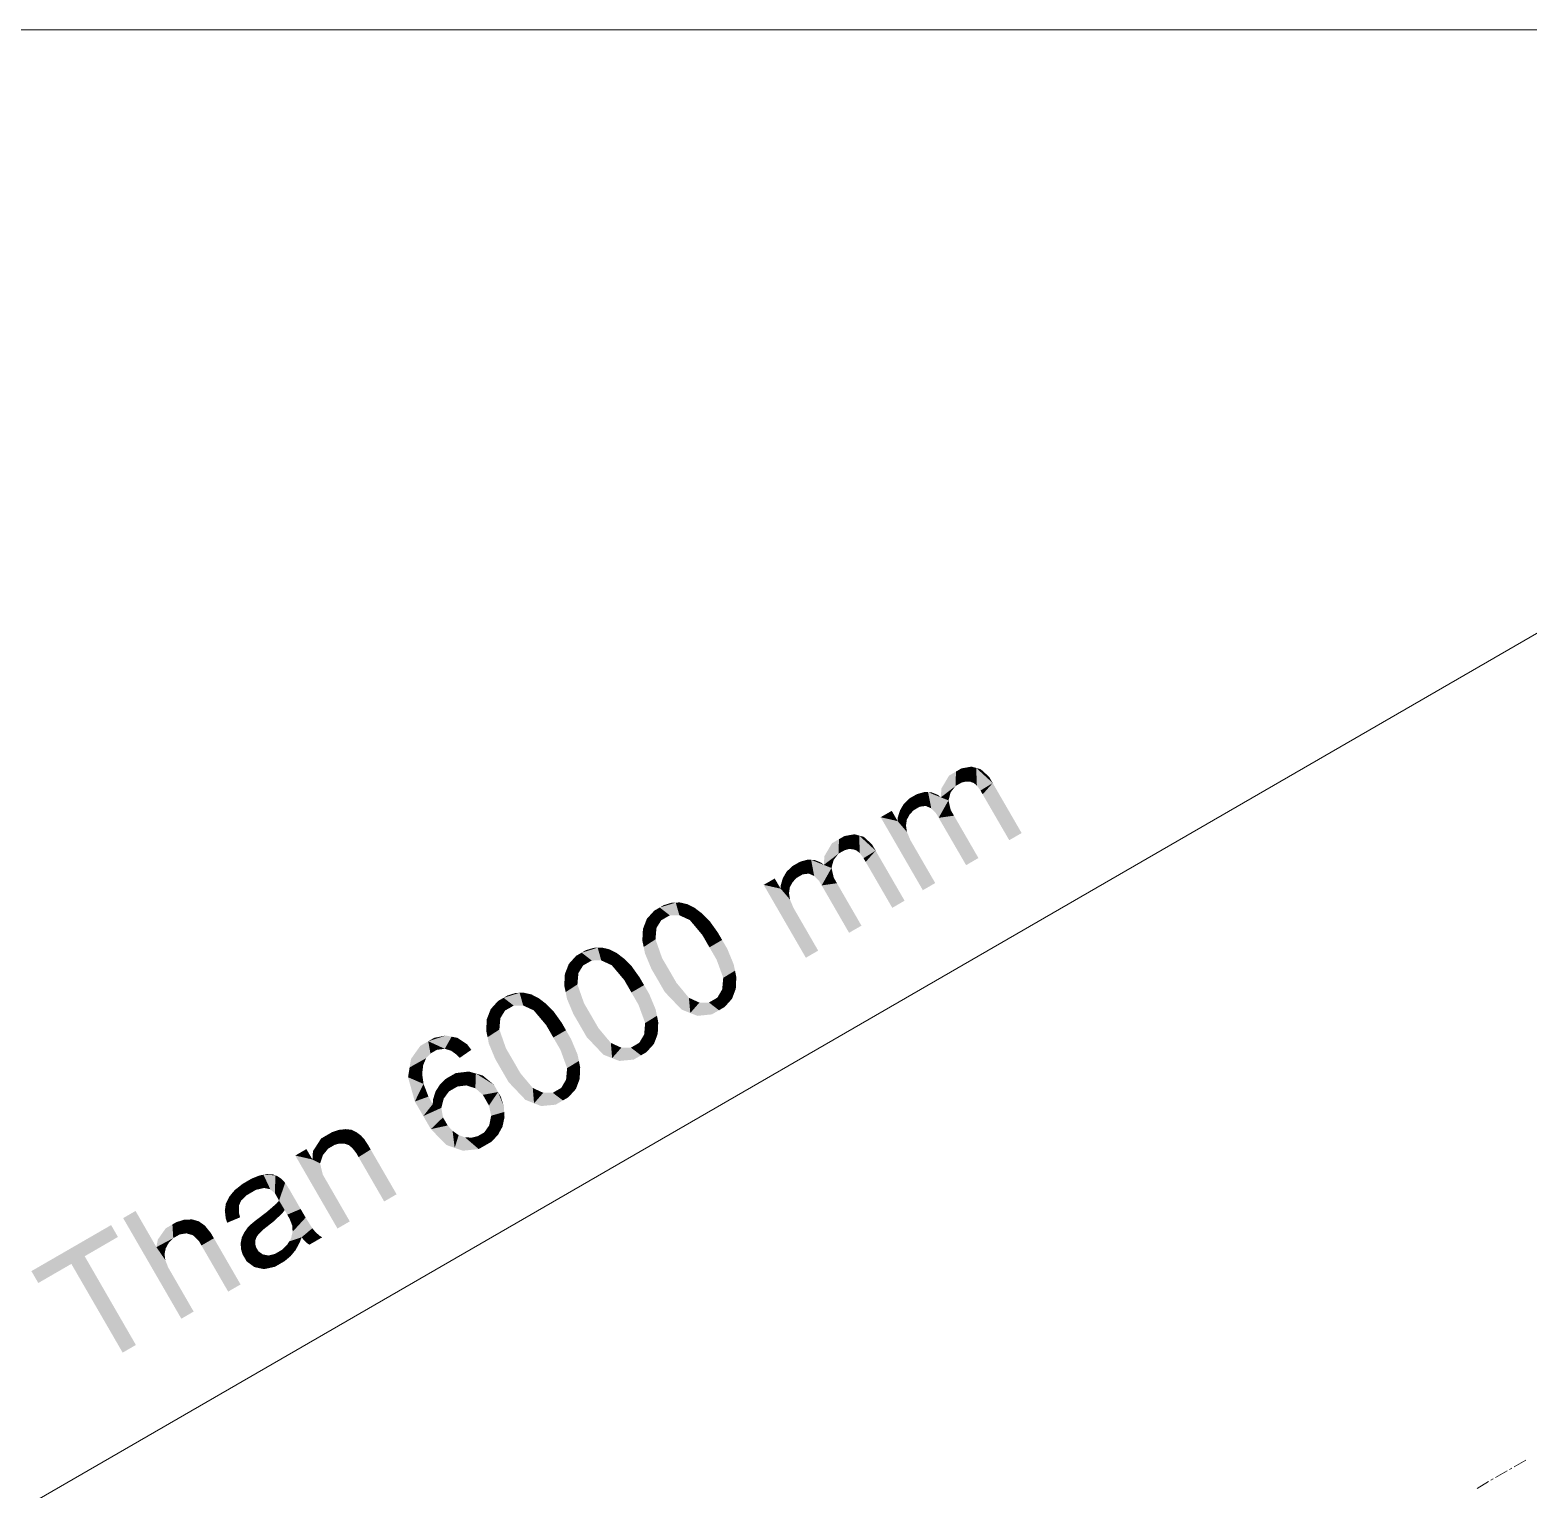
# Model space of a CAD drawing. Header units: millimetres. Extents: x 2 to 579, y 1 to 405.
# Drawn here: x 235.54 to 252.94, y 126.92 to 143.87 of the extents above; entities that cross this region are included whole.
import ezdxf

# ---------------------------------------------------------------- set-up
doc = ezdxf.new("R2010")
doc.units = ezdxf.units.MM
doc.linetypes.add('XKITLINE00', pattern=[0])
doc.layers.add('LinkedObject', color=7, linetype='Continuous', lineweight=0)

# ---------------------------------------------------------------- blocks, each defined once
blk = doc.blocks.new('*A4')
at = {"layer": 'LinkedObject'}
for points in [[(246.298, 135.257), (246.122, 134.958), (246.218, 135.211)], [(246.293, 135.089), (246.122, 134.958), (246.298, 135.257)], [(246.293, 135.089), (246.298, 135.257), (246.337, 135.115)], [(246.361, 135.294), (246.412, 135.142), (246.298, 135.257)], [(246.298, 135.257), (246.412, 135.142), (246.362, 135.129)], [(246.337, 135.115), (246.298, 135.257), (246.362, 135.129)], [(246.533, 135.3), (246.361, 135.294), (246.478, 135.315)], [(246.462, 135.14), (246.361, 135.294), (246.533, 135.3)], [(246.412, 135.142), (246.361, 135.294), (246.437, 135.141)], [(246.437, 135.141), (246.361, 135.294), (246.462, 135.14)], [(246.533, 135.3), (246.505, 135.124), (246.462, 135.14)], [(246.505, 135.124), (246.533, 135.3), (246.523, 135.11)], [(246.523, 135.11), (246.533, 135.3), (246.541, 135.095)], [(246.683, 135.197), (246.533, 135.3), (246.587, 135.284)], [(246.725, 135.124), (246.533, 135.3), (246.683, 135.197)], [(246.583, 135.037), (246.533, 135.3), (246.725, 135.124)], [(246.541, 135.095), (246.533, 135.3), (246.583, 135.037)], [(246.218, 135.211), (246.122, 134.958), (246.129, 135.061)], [(246.236, 135.016), (246.122, 134.958), (246.293, 135.089)], [(246.725, 135.124), (246.608, 134.993), (246.583, 135.037)], [(246.608, 134.993), (246.725, 135.124), (246.917, 134.46)], [(246.917, 134.46), (246.725, 135.124), (247.061, 134.543)], [(245.755, 134.944), (245.807, 134.808), (245.691, 134.881)], [(245.877, 134.849), (245.755, 134.944), (245.797, 134.968)], [(245.807, 134.808), (245.755, 134.944), (245.837, 134.826)], [(245.837, 134.826), (245.755, 134.944), (245.877, 134.849)], [(245.844, 134.995), (245.948, 134.858), (245.797, 134.968)], [(245.797, 134.968), (245.948, 134.858), (245.877, 134.849)], [(245.933, 135.02), (245.948, 134.858), (245.844, 134.995)], [(245.974, 135.018), (245.948, 134.858), (245.933, 135.02)], [(245.974, 135.018), (245.979, 134.844), (245.948, 134.858)], [(245.979, 134.844), (245.974, 135.018), (246.011, 134.83)], [(246.089, 134.986), (245.974, 135.018), (246.015, 135.016)], [(246.122, 134.958), (245.974, 135.018), (246.089, 134.986)], [(246.07, 134.768), (245.974, 135.018), (246.122, 134.958)], [(246.011, 134.83), (245.974, 135.018), (246.07, 134.768)], [(246.07, 134.768), (246.122, 134.958), (246.097, 134.72)], [(246.211, 134.923), (246.097, 134.72), (246.122, 134.958)], [(246.237, 134.811), (246.097, 134.72), (246.211, 134.923)], [(246.224, 134.97), (246.122, 134.958), (246.236, 135.016)], [(246.122, 134.958), (246.224, 134.97), (246.211, 134.923)], [(245.62, 134.682), (245.423, 134.727), (245.552, 134.801)], [(245.423, 134.727), (245.62, 134.682), (245.913, 133.879)], [(245.727, 134.698), (245.62, 134.682), (245.622, 134.725)], [(245.669, 134.843), (245.622, 134.725), (245.647, 134.805)], [(245.76, 134.76), (245.622, 134.725), (245.669, 134.843)], [(245.744, 134.729), (245.622, 134.725), (245.76, 134.76)], [(245.727, 134.698), (245.622, 134.725), (245.744, 134.729)], [(245.691, 134.881), (245.807, 134.808), (245.669, 134.843)], [(245.669, 134.843), (245.807, 134.808), (245.76, 134.76)], [(246.275, 134.745), (246.097, 134.72), (246.237, 134.811)], [(246.097, 134.72), (246.275, 134.745), (246.416, 134.17)], [(246.416, 134.17), (246.275, 134.745), (246.559, 134.253)], [(245.717, 134.63), (245.62, 134.682), (245.727, 134.698)], [(245.769, 134.46), (246.057, 133.962), (245.62, 134.682)], [(245.769, 134.46), (245.62, 134.682), (245.729, 134.555)], [(245.729, 134.555), (245.62, 134.682), (245.723, 134.593)], [(245.723, 134.593), (245.62, 134.682), (245.717, 134.63)], [(245.913, 133.879), (245.62, 134.682), (246.057, 133.962)], [(244.939, 134.472), (244.762, 134.173), (244.858, 134.425)], [(244.933, 134.303), (244.762, 134.173), (244.939, 134.472)], [(244.858, 134.425), (244.762, 134.173), (244.77, 134.276)], [(244.933, 134.303), (244.939, 134.472), (244.978, 134.329)], [(245.002, 134.508), (245.052, 134.357), (244.939, 134.472)], [(244.939, 134.472), (245.052, 134.357), (245.003, 134.343)], [(244.978, 134.329), (244.939, 134.472), (245.003, 134.343)], [(245.173, 134.514), (245.002, 134.508), (245.119, 134.529)], [(245.103, 134.355), (245.002, 134.508), (245.173, 134.514)], [(245.052, 134.357), (245.002, 134.508), (245.077, 134.356)], [(245.077, 134.356), (245.002, 134.508), (245.103, 134.355)], [(245.173, 134.514), (245.145, 134.339), (245.103, 134.355)], [(245.145, 134.339), (245.173, 134.514), (245.163, 134.324)], [(245.163, 134.324), (245.173, 134.514), (245.181, 134.309)], [(245.323, 134.411), (245.173, 134.514), (245.227, 134.499)], [(245.365, 134.338), (245.173, 134.514), (245.323, 134.411)], [(245.224, 134.251), (245.173, 134.514), (245.365, 134.338)], [(245.181, 134.309), (245.173, 134.514), (245.224, 134.251)], [(244.485, 134.209), (244.589, 134.072), (244.438, 134.182)], [(244.573, 134.234), (244.589, 134.072), (244.485, 134.209)], [(244.615, 134.232), (244.589, 134.072), (244.573, 134.234)], [(244.615, 134.232), (244.62, 134.058), (244.589, 134.072)], [(244.62, 134.058), (244.615, 134.232), (244.651, 134.044)], [(244.73, 134.2), (244.615, 134.232), (244.656, 134.23)], [(244.762, 134.173), (244.615, 134.232), (244.73, 134.2)], [(244.71, 133.983), (244.615, 134.232), (244.762, 134.173)], [(244.651, 134.044), (244.615, 134.232), (244.71, 133.983)], [(244.877, 134.231), (244.762, 134.173), (244.933, 134.303)], [(244.864, 134.184), (244.762, 134.173), (244.877, 134.231)], [(245.365, 134.338), (245.249, 134.208), (245.224, 134.251)], [(245.249, 134.208), (245.365, 134.338), (245.558, 133.674)], [(245.558, 133.674), (245.365, 134.338), (245.701, 133.757)], [(244.309, 134.058), (244.263, 133.939), (244.287, 134.02)], [(244.401, 133.974), (244.263, 133.939), (244.309, 134.058)], [(244.331, 134.095), (244.447, 134.022), (244.309, 134.058)], [(244.309, 134.058), (244.447, 134.022), (244.401, 133.974)], [(244.396, 134.158), (244.447, 134.022), (244.331, 134.095)], [(244.517, 134.063), (244.396, 134.158), (244.438, 134.182)], [(244.447, 134.022), (244.396, 134.158), (244.478, 134.04)], [(244.478, 134.04), (244.396, 134.158), (244.517, 134.063)], [(244.438, 134.182), (244.589, 134.072), (244.517, 134.063)], [(244.71, 133.983), (244.762, 134.173), (244.738, 133.935)], [(244.852, 134.137), (244.738, 133.935), (244.762, 134.173)], [(244.878, 134.025), (244.738, 133.935), (244.852, 134.137)], [(244.915, 133.96), (244.738, 133.935), (244.878, 134.025)], [(244.762, 134.173), (244.864, 134.184), (244.852, 134.137)], [(244.261, 133.897), (244.064, 133.941), (244.192, 134.015)], [(244.064, 133.941), (244.261, 133.897), (244.554, 133.094)], [(244.368, 133.913), (244.261, 133.897), (244.263, 133.939)], [(244.358, 133.844), (244.261, 133.897), (244.368, 133.913)], [(244.41, 133.674), (244.697, 133.177), (244.261, 133.897)], [(244.41, 133.674), (244.261, 133.897), (244.37, 133.77)], [(244.37, 133.77), (244.261, 133.897), (244.364, 133.807)], [(244.364, 133.807), (244.261, 133.897), (244.358, 133.844)], [(244.554, 133.094), (244.261, 133.897), (244.697, 133.177)], [(244.384, 133.943), (244.263, 133.939), (244.401, 133.974)], [(244.368, 133.913), (244.263, 133.939), (244.384, 133.943)], [(244.738, 133.935), (244.915, 133.96), (245.056, 133.384)], [(245.056, 133.384), (244.915, 133.96), (245.2, 133.467)], [(242.856, 133.678), (242.873, 133.529), (242.792, 133.641)], [(243.042, 133.735), (242.856, 133.678), (242.996, 133.734)], [(243.084, 133.588), (242.856, 133.678), (243.042, 133.735)], [(242.996, 133.734), (242.856, 133.678), (242.902, 133.705)], [(242.856, 133.678), (242.973, 133.587), (242.923, 133.558)], [(242.973, 133.587), (242.856, 133.678), (243.084, 133.588)], [(242.873, 133.529), (242.856, 133.678), (242.923, 133.558)], [(243.089, 133.737), (243.145, 133.56), (243.042, 133.735)], [(243.042, 133.735), (243.145, 133.56), (243.084, 133.588)], [(243.179, 133.716), (243.145, 133.56), (243.089, 133.737)], [(243.223, 133.694), (243.145, 133.56), (243.179, 133.716)], [(243.223, 133.694), (243.206, 133.532), (243.145, 133.56)], [(243.266, 133.671), (243.206, 133.532), (243.223, 133.694)], [(242.706, 133.546), (242.873, 133.529), (242.684, 133.487)], [(242.684, 133.487), (242.873, 133.529), (242.819, 133.442)], [(242.792, 133.641), (242.873, 133.529), (242.706, 133.546)], [(243.352, 133.605), (243.206, 133.532), (243.266, 133.671)], [(243.395, 133.562), (243.206, 133.532), (243.352, 133.605)], [(243.395, 133.562), (243.351, 133.359), (243.206, 133.532)], [(243.438, 133.518), (243.351, 133.359), (243.395, 133.562)], [(243.531, 133.387), (243.351, 133.359), (243.438, 133.518)], [(242.661, 133.429), (242.813, 133.383), (242.654, 133.295)], [(242.654, 133.295), (242.813, 133.383), (242.67, 133.219)], [(242.819, 133.442), (242.661, 133.429), (242.684, 133.487)], [(242.813, 133.383), (242.661, 133.429), (242.819, 133.442)], [(242.67, 133.219), (242.813, 133.383), (242.807, 133.308)], [(243.531, 133.387), (243.434, 133.215), (243.351, 133.359)], [(243.581, 133.301), (243.434, 133.215), (243.531, 133.387)], [(241.949, 133.153), (241.966, 133.005), (241.885, 133.117)], [(242.135, 133.211), (241.949, 133.153), (242.089, 133.209)], [(242.177, 133.063), (241.949, 133.153), (242.135, 133.211)], [(242.089, 133.209), (241.949, 133.153), (241.995, 133.181)], [(241.949, 133.153), (242.066, 133.062), (242.016, 133.033)], [(242.066, 133.062), (241.949, 133.153), (242.177, 133.063)], [(241.966, 133.005), (241.949, 133.153), (242.016, 133.033)], [(242.182, 133.213), (242.238, 133.035), (242.135, 133.211)], [(242.135, 133.211), (242.238, 133.035), (242.177, 133.063)], [(242.272, 133.192), (242.238, 133.035), (242.182, 133.213)], [(242.316, 133.169), (242.238, 133.035), (242.272, 133.192)], [(242.316, 133.169), (242.299, 133.007), (242.238, 133.035)], [(242.359, 133.147), (242.299, 133.007), (242.316, 133.169)], [(242.807, 133.308), (242.76, 132.964), (242.67, 133.219)], [(242.67, 133.219), (242.76, 132.964), (242.685, 133.144)], [(242.884, 133.089), (242.76, 132.964), (242.807, 133.308)], [(243.581, 133.301), (243.517, 133.072), (243.434, 133.215)], [(243.641, 133.198), (243.517, 133.072), (243.581, 133.301)], [(243.517, 133.072), (243.641, 133.198), (243.594, 132.861)], [(243.594, 132.861), (243.641, 133.198), (243.731, 132.944)], [(243.731, 132.944), (243.641, 133.198), (243.715, 133.019)], [(241.799, 133.021), (241.966, 133.005), (241.777, 132.963)], [(241.777, 132.963), (241.966, 133.005), (241.912, 132.917)], [(241.885, 133.117), (241.966, 133.005), (241.799, 133.021)], [(242.445, 133.081), (242.299, 133.007), (242.359, 133.147)], [(242.488, 133.037), (242.299, 133.007), (242.445, 133.081)], [(242.488, 133.037), (242.444, 132.835), (242.299, 133.007)], [(242.531, 132.994), (242.444, 132.835), (242.488, 133.037)], [(242.624, 132.863), (242.444, 132.835), (242.531, 132.994)], [(242.76, 132.964), (242.884, 133.089), (242.82, 132.861)], [(242.82, 132.861), (242.884, 133.089), (242.968, 132.946)], [(241.754, 132.905), (241.906, 132.858), (241.747, 132.771)], [(241.747, 132.771), (241.906, 132.858), (241.763, 132.695)], [(241.912, 132.917), (241.754, 132.905), (241.777, 132.963)], [(241.906, 132.858), (241.754, 132.905), (241.912, 132.917)], [(241.763, 132.695), (241.906, 132.858), (241.9, 132.784)], [(242.624, 132.863), (242.527, 132.691), (242.444, 132.835)], [(242.674, 132.776), (242.527, 132.691), (242.624, 132.863)], [(242.968, 132.946), (242.915, 132.696), (242.82, 132.861)], [(243.051, 132.802), (242.915, 132.696), (242.968, 132.946)], [(243.731, 132.944), (243.588, 132.794), (243.594, 132.861)], [(243.746, 132.868), (243.588, 132.794), (243.731, 132.944)], [(243.74, 132.734), (243.588, 132.794), (243.746, 132.868)], [(241.228, 132.687), (241.042, 132.629), (241.182, 132.685)], [(241.27, 132.539), (241.042, 132.629), (241.228, 132.687)], [(241.182, 132.685), (241.042, 132.629), (241.088, 132.656)], [(241.275, 132.688), (241.331, 132.511), (241.228, 132.687)], [(241.228, 132.687), (241.331, 132.511), (241.27, 132.539)], [(241.365, 132.668), (241.331, 132.511), (241.275, 132.688)], [(241.409, 132.645), (241.331, 132.511), (241.365, 132.668)], [(241.409, 132.645), (241.392, 132.483), (241.331, 132.511)], [(241.452, 132.623), (241.392, 132.483), (241.409, 132.645)], [(241.9, 132.784), (241.853, 132.44), (241.763, 132.695)], [(241.763, 132.695), (241.853, 132.44), (241.778, 132.619)], [(241.977, 132.565), (241.853, 132.44), (241.9, 132.784)], [(242.674, 132.776), (242.61, 132.547), (242.527, 132.691)], [(242.734, 132.673), (242.61, 132.547), (242.674, 132.776)], [(242.61, 132.547), (242.734, 132.673), (242.687, 132.336)], [(242.687, 132.336), (242.734, 132.673), (242.824, 132.42)], [(242.824, 132.42), (242.734, 132.673), (242.808, 132.495)], [(243.051, 132.802), (243.211, 132.452), (242.915, 132.696)], [(242.915, 132.696), (243.211, 132.452), (243.11, 132.492)], [(243.195, 132.629), (243.211, 132.452), (243.051, 132.802)], [(243.526, 132.631), (243.545, 132.484), (243.477, 132.602)], [(243.718, 132.676), (243.526, 132.631), (243.582, 132.727)], [(243.696, 132.617), (243.526, 132.631), (243.718, 132.676)], [(243.609, 132.521), (243.526, 132.631), (243.696, 132.617)], [(243.545, 132.484), (243.526, 132.631), (243.609, 132.521)], [(243.588, 132.794), (243.74, 132.734), (243.582, 132.727)], [(243.582, 132.727), (243.74, 132.734), (243.718, 132.676)], [(240.892, 132.497), (241.059, 132.481), (240.87, 132.439)], [(240.87, 132.439), (241.059, 132.481), (241.005, 132.393)], [(240.978, 132.592), (241.059, 132.481), (240.892, 132.497)], [(241.042, 132.629), (241.059, 132.481), (240.978, 132.592)], [(241.042, 132.629), (241.159, 132.538), (241.109, 132.509)], [(241.159, 132.538), (241.042, 132.629), (241.27, 132.539)], [(241.059, 132.481), (241.042, 132.629), (241.109, 132.509)], [(241.538, 132.557), (241.392, 132.483), (241.452, 132.623)], [(241.581, 132.513), (241.392, 132.483), (241.538, 132.557)], [(241.581, 132.513), (241.537, 132.311), (241.392, 132.483)], [(241.624, 132.469), (241.537, 132.311), (241.581, 132.513)], [(241.717, 132.339), (241.537, 132.311), (241.624, 132.469)], [(241.853, 132.44), (241.977, 132.565), (241.913, 132.337)], [(241.913, 132.337), (241.977, 132.565), (242.061, 132.421)], [(243.211, 132.452), (243.195, 132.629), (243.256, 132.601)], [(243.317, 132.573), (243.211, 132.452), (243.256, 132.601)], [(243.317, 132.573), (243.545, 132.484), (243.211, 132.452)], [(243.211, 132.452), (243.545, 132.484), (243.294, 132.419)], [(243.294, 132.419), (243.545, 132.484), (243.461, 132.436)], [(243.428, 132.574), (243.545, 132.484), (243.317, 132.573)], [(243.545, 132.484), (243.428, 132.574), (243.477, 132.602)], [(240.847, 132.38), (240.999, 132.334), (240.84, 132.246)], [(240.84, 132.246), (240.999, 132.334), (240.856, 132.171)], [(241.005, 132.393), (240.847, 132.38), (240.87, 132.439)], [(240.999, 132.334), (240.847, 132.38), (241.005, 132.393)], [(240.856, 132.171), (240.999, 132.334), (240.993, 132.26)], [(241.717, 132.339), (241.62, 132.167), (241.537, 132.311)], [(241.767, 132.252), (241.62, 132.167), (241.717, 132.339)], [(242.061, 132.421), (242.008, 132.172), (241.913, 132.337)], [(242.144, 132.277), (242.008, 132.172), (242.061, 132.421)], [(242.824, 132.42), (242.681, 132.269), (242.687, 132.336)], [(242.839, 132.344), (242.681, 132.269), (242.824, 132.42)], [(242.833, 132.21), (242.681, 132.269), (242.839, 132.344)], [(240.167, 132.124), (239.95, 131.82), (240.074, 132.07)], [(240.192, 131.981), (239.95, 131.82), (240.167, 132.124)], [(240.371, 132.19), (240.167, 132.124), (240.236, 132.164)], [(240.438, 132.177), (240.167, 132.124), (240.371, 132.19)], [(240.359, 132.036), (240.167, 132.124), (240.438, 132.177)], [(240.167, 132.124), (240.269, 132.025), (240.226, 132.001)], [(240.269, 132.025), (240.167, 132.124), (240.359, 132.036)], [(240.192, 131.981), (240.167, 132.124), (240.226, 132.001)], [(240.359, 132.036), (240.438, 132.177), (240.406, 132.022)], [(240.438, 132.177), (240.434, 132.013), (240.406, 132.022)], [(240.434, 132.013), (240.438, 132.177), (240.497, 131.967)], [(240.619, 132.088), (240.438, 132.177), (240.504, 132.164)], [(240.497, 131.967), (240.438, 132.177), (240.619, 132.088)], [(240.993, 132.26), (240.946, 131.916), (240.856, 132.171)], [(240.856, 132.171), (240.946, 131.916), (240.871, 132.095)], [(241.07, 132.041), (240.946, 131.916), (240.993, 132.26)], [(241.767, 132.252), (241.703, 132.023), (241.62, 132.167)], [(241.826, 132.149), (241.703, 132.023), (241.767, 132.252)], [(241.703, 132.023), (241.826, 132.149), (241.78, 131.812)], [(241.78, 131.812), (241.826, 132.149), (241.917, 131.895)], [(241.917, 131.895), (241.826, 132.149), (241.901, 131.971)], [(242.144, 132.277), (242.303, 131.928), (242.008, 132.172)], [(242.008, 132.172), (242.303, 131.928), (242.203, 131.967)], [(242.288, 132.105), (242.303, 131.928), (242.144, 132.277)], [(242.811, 132.151), (242.619, 132.107), (242.675, 132.202)], [(242.789, 132.093), (242.619, 132.107), (242.811, 132.151)], [(242.681, 132.269), (242.833, 132.21), (242.675, 132.202)], [(242.675, 132.202), (242.833, 132.21), (242.811, 132.151)], [(240.074, 132.07), (239.95, 131.82), (239.966, 131.918)], [(240.142, 131.927), (239.95, 131.82), (240.192, 131.981)], [(240.497, 131.967), (240.619, 132.088), (240.531, 131.93)], [(240.531, 131.93), (240.619, 132.088), (240.667, 132.024)], [(240.946, 131.916), (241.07, 132.041), (241.006, 131.812)], [(241.006, 131.812), (241.07, 132.041), (241.154, 131.897)], [(242.303, 131.928), (242.288, 132.105), (242.349, 132.077)], [(242.41, 132.049), (242.303, 131.928), (242.349, 132.077)], [(242.41, 132.049), (242.638, 131.96), (242.303, 131.928)], [(242.303, 131.928), (242.638, 131.96), (242.387, 131.895)], [(242.387, 131.895), (242.638, 131.96), (242.554, 131.911)], [(242.521, 132.05), (242.638, 131.96), (242.41, 132.049)], [(242.638, 131.96), (242.521, 132.05), (242.57, 132.078)], [(242.619, 132.107), (242.638, 131.96), (242.57, 132.078)], [(242.702, 131.997), (242.619, 132.107), (242.789, 132.093)], [(242.638, 131.96), (242.619, 132.107), (242.702, 131.997)], [(240.108, 131.848), (239.932, 131.706), (239.95, 131.82)], [(240.096, 131.745), (239.932, 131.706), (240.108, 131.848)], [(240.127, 131.892), (239.95, 131.82), (240.142, 131.927)], [(239.95, 131.82), (240.127, 131.892), (240.108, 131.848)], [(240.638, 131.772), (240.609, 131.611), (240.486, 131.754)], [(240.72, 131.749), (240.609, 131.611), (240.638, 131.772)], [(241.154, 131.897), (241.101, 131.648), (241.006, 131.812)], [(241.237, 131.753), (241.101, 131.648), (241.154, 131.897)], [(241.917, 131.895), (241.774, 131.745), (241.78, 131.812)], [(241.932, 131.82), (241.774, 131.745), (241.917, 131.895)], [(241.926, 131.686), (241.774, 131.745), (241.932, 131.82)], [(240.104, 131.687), (239.932, 131.706), (240.096, 131.745)], [(240.112, 131.628), (240.011, 131.424), (239.932, 131.706)], [(240.112, 131.628), (239.932, 131.706), (240.104, 131.687)], [(240.169, 131.481), (240.011, 131.424), (240.112, 131.628)], [(240.305, 131.625), (240.458, 131.57), (240.279, 131.584)], [(240.373, 131.689), (240.458, 131.57), (240.305, 131.625)], [(240.507, 131.598), (240.373, 131.689), (240.414, 131.713)], [(240.458, 131.57), (240.373, 131.689), (240.507, 131.598)], [(240.486, 131.754), (240.609, 131.611), (240.414, 131.713)], [(240.414, 131.713), (240.609, 131.611), (240.507, 131.598)], [(240.609, 131.611), (240.72, 131.749), (240.661, 131.594)], [(240.72, 131.749), (240.714, 131.578), (240.661, 131.594)], [(240.714, 131.578), (240.72, 131.749), (240.801, 131.501)], [(240.93, 131.618), (240.72, 131.749), (240.801, 131.725)], [(240.978, 131.534), (240.72, 131.749), (240.93, 131.618)], [(240.801, 131.501), (240.72, 131.749), (240.978, 131.534)], [(241.237, 131.753), (241.396, 131.403), (241.101, 131.648)], [(241.101, 131.648), (241.396, 131.403), (241.296, 131.443)], [(241.381, 131.581), (241.396, 131.403), (241.237, 131.753)], [(241.904, 131.627), (241.712, 131.582), (241.768, 131.678)], [(241.882, 131.569), (241.712, 131.582), (241.904, 131.627)], [(241.774, 131.745), (241.926, 131.686), (241.768, 131.678)], [(241.768, 131.678), (241.926, 131.686), (241.904, 131.627)], [(240.169, 131.481), (240.109, 131.255), (240.011, 131.424)], [(240.219, 131.393), (240.109, 131.255), (240.169, 131.481)], [(240.279, 131.584), (240.219, 131.393), (240.252, 131.543)], [(240.409, 131.542), (240.219, 131.393), (240.279, 131.584)], [(240.252, 131.543), (240.219, 131.393), (240.222, 131.448)], [(240.347, 131.459), (240.219, 131.393), (240.409, 131.542)], [(240.333, 131.405), (240.219, 131.393), (240.347, 131.459)], [(240.279, 131.584), (240.458, 131.57), (240.409, 131.542)], [(240.801, 131.501), (240.978, 131.534), (240.836, 131.44)], [(240.978, 131.534), (240.872, 131.377), (240.836, 131.44)], [(240.872, 131.377), (240.978, 131.534), (240.898, 131.259)], [(240.898, 131.259), (240.978, 131.534), (241.049, 131.302)], [(241.046, 131.363), (240.978, 131.534), (241.01, 131.479)], [(241.049, 131.302), (240.978, 131.534), (241.046, 131.363)], [(241.396, 131.403), (241.381, 131.581), (241.442, 131.553)], [(241.503, 131.525), (241.396, 131.403), (241.442, 131.553)], [(241.503, 131.525), (241.731, 131.436), (241.396, 131.403)], [(241.396, 131.403), (241.731, 131.436), (241.479, 131.371)], [(241.479, 131.371), (241.731, 131.436), (241.647, 131.387)], [(241.614, 131.525), (241.731, 131.436), (241.503, 131.525)], [(241.731, 131.436), (241.614, 131.525), (241.663, 131.554)], [(241.712, 131.582), (241.731, 131.436), (241.663, 131.554)], [(241.795, 131.473), (241.712, 131.582), (241.882, 131.569)], [(241.731, 131.436), (241.712, 131.582), (241.795, 131.473)], [(240.109, 131.255), (240.219, 131.393), (240.319, 131.35)], [(240.319, 131.35), (240.197, 131.103), (240.109, 131.255)], [(240.338, 131.239), (240.197, 131.103), (240.319, 131.35)], [(240.197, 131.103), (240.338, 131.239), (240.371, 131.182)], [(240.219, 131.393), (240.333, 131.405), (240.319, 131.35)], [(241.049, 131.302), (240.886, 131.203), (240.898, 131.259)], [(241.053, 131.241), (240.886, 131.203), (241.049, 131.302)], [(241.029, 131.131), (240.886, 131.203), (241.053, 131.241)], [(239.048, 131.067), (239.136, 130.936), (239.01, 131.045)], [(239.126, 131.094), (239.136, 130.936), (239.048, 131.067)], [(239.166, 131.098), (239.136, 130.936), (239.126, 131.094)], [(239.136, 130.936), (239.166, 131.098), (239.165, 130.935)], [(239.166, 131.098), (239.194, 130.934), (239.165, 130.935)], [(239.275, 131.095), (239.166, 131.098), (239.206, 131.103)], [(239.303, 131.082), (239.166, 131.098), (239.275, 131.095)], [(239.244, 130.917), (239.166, 131.098), (239.303, 131.082)], [(239.194, 130.934), (239.166, 131.098), (239.244, 130.917)], [(239.303, 131.082), (239.264, 130.9), (239.244, 130.917)], [(239.332, 131.068), (239.264, 130.9), (239.303, 131.082)], [(239.385, 131.028), (239.264, 130.9), (239.332, 131.068)], [(240.392, 131.145), (240.197, 131.103), (240.371, 131.182)], [(240.392, 131.145), (240.474, 130.885), (240.197, 131.103)], [(240.197, 131.103), (240.474, 130.885), (240.379, 130.918)], [(240.449, 131.083), (240.474, 130.885), (240.392, 131.145)], [(240.485, 131.058), (240.474, 130.885), (240.449, 131.083)], [(240.818, 131.065), (240.843, 130.923), (240.772, 131.039)], [(241.002, 131.082), (240.818, 131.065), (240.875, 131.147)], [(240.975, 131.033), (240.818, 131.065), (241.002, 131.082)], [(240.896, 130.953), (240.818, 131.065), (240.975, 131.033)], [(240.843, 130.923), (240.818, 131.065), (240.896, 130.953)], [(240.886, 131.203), (241.029, 131.131), (240.875, 131.147)], [(240.875, 131.147), (241.029, 131.131), (241.002, 131.082)], [(239.01, 131.045), (238.827, 130.847), (238.922, 130.994)], [(239.005, 130.877), (238.827, 130.847), (239.01, 131.045)], [(239.005, 130.877), (239.01, 131.045), (239.05, 130.903)], [(239.01, 131.045), (239.136, 130.936), (239.079, 130.92)], [(239.05, 130.903), (239.01, 131.045), (239.079, 130.92)], [(239.264, 130.9), (239.385, 131.028), (239.285, 130.883)], [(239.285, 130.883), (239.385, 131.028), (239.409, 131.001)], [(239.409, 131.001), (239.332, 130.822), (239.285, 130.883)], [(239.425, 130.984), (239.332, 130.822), (239.409, 131.001)], [(239.469, 130.916), (239.332, 130.822), (239.425, 130.984)], [(239.469, 130.916), (239.357, 130.778), (239.332, 130.822)], [(239.498, 130.866), (239.357, 130.778), (239.469, 130.916)], [(240.474, 130.885), (240.485, 131.058), (240.52, 131.033)], [(240.52, 131.033), (240.753, 130.871), (240.474, 130.885)], [(240.594, 131.007), (240.753, 130.871), (240.52, 131.033)], [(240.632, 131.006), (240.753, 130.871), (240.594, 131.007)], [(240.671, 131.004), (240.753, 130.871), (240.632, 131.006)], [(240.741, 131.021), (240.843, 130.923), (240.671, 131.004)], [(240.671, 131.004), (240.843, 130.923), (240.753, 130.871)], [(240.843, 130.923), (240.741, 131.021), (240.772, 131.039)], [(238.821, 130.75), (238.622, 130.796), (238.751, 130.871)], [(238.622, 130.796), (238.988, 130.494), (239.112, 129.948)], [(238.988, 130.494), (238.622, 130.796), (238.941, 130.576)], [(238.91, 130.705), (238.622, 130.796), (238.821, 130.75)], [(238.941, 130.576), (238.622, 130.796), (238.91, 130.705)], [(238.827, 130.847), (238.943, 130.802), (238.821, 130.75)], [(238.821, 130.75), (238.943, 130.802), (238.91, 130.705)], [(238.943, 130.802), (238.827, 130.847), (239.005, 130.877)], [(239.357, 130.778), (239.498, 130.866), (239.655, 130.262)], [(239.655, 130.262), (239.498, 130.866), (239.799, 130.346)], [(240.474, 130.885), (240.753, 130.871), (240.569, 130.852)], [(238.252, 130.573), (238.061, 130.497), (238.211, 130.566)], [(238.259, 130.419), (238.061, 130.497), (238.252, 130.573)], [(238.211, 130.566), (238.061, 130.497), (238.115, 130.528)], [(238.362, 130.577), (238.252, 130.573), (238.293, 130.58)], [(238.389, 130.566), (238.252, 130.573), (238.362, 130.577)], [(238.259, 130.419), (238.252, 130.573), (238.3, 130.411)], [(238.3, 130.411), (238.252, 130.573), (238.331, 130.405)], [(238.252, 130.573), (238.387, 130.355), (238.331, 130.405)], [(238.389, 130.566), (238.387, 130.355), (238.252, 130.573)], [(238.416, 130.556), (238.387, 130.355), (238.389, 130.566)], [(238.467, 130.52), (238.387, 130.355), (238.416, 130.556)], [(238.007, 130.465), (237.886, 130.356), (237.919, 130.395)], [(238.059, 130.336), (237.886, 130.356), (238.007, 130.465)], [(238.061, 130.497), (238.163, 130.397), (238.007, 130.465)], [(238.059, 130.336), (238.007, 130.465), (238.109, 130.365)], [(238.109, 130.365), (238.007, 130.465), (238.163, 130.397)], [(238.163, 130.397), (238.061, 130.497), (238.259, 130.419)], [(238.49, 130.495), (238.387, 130.355), (238.467, 130.52)], [(238.387, 130.355), (238.49, 130.495), (238.504, 130.478)], [(238.387, 130.355), (238.504, 130.478), (238.412, 130.311)], [(238.412, 130.311), (238.504, 130.478), (238.414, 130.307)], [(238.414, 130.307), (238.504, 130.478), (238.425, 130.288)], [(238.425, 130.288), (238.504, 130.478), (238.433, 130.273)], [(238.433, 130.273), (238.504, 130.478), (238.499, 130.162)], [(238.546, 130.414), (238.499, 130.162), (238.504, 130.478)], [(238.574, 130.366), (238.499, 130.162), (238.546, 130.414)], [(239.112, 129.948), (238.988, 130.494), (239.255, 130.031)], [(237.809, 130.197), (237.83, 130.015), (237.803, 130.157)], [(237.98, 130.244), (237.809, 130.197), (237.994, 130.275)], [(237.815, 130.238), (237.994, 130.275), (237.809, 130.197)], [(237.966, 130.212), (237.809, 130.197), (237.98, 130.244)], [(237.966, 130.212), (237.83, 130.015), (237.809, 130.197)], [(237.854, 130.317), (237.994, 130.275), (237.815, 130.238)], [(237.967, 130.129), (237.83, 130.015), (237.966, 130.212)], [(237.886, 130.356), (237.994, 130.275), (237.854, 130.317)], [(237.994, 130.275), (237.886, 130.356), (238.059, 130.336)], [(238.4, 130.235), (238.499, 130.162), (238.287, 130.137)], [(238.433, 130.273), (238.499, 130.162), (238.4, 130.235)], [(238.574, 130.366), (238.528, 130.109), (238.499, 130.162)], [(238.684, 130.175), (238.528, 130.109), (238.574, 130.366)], [(237.008, 129.732), (236.622, 130.069), (236.766, 130.152)], [(236.622, 130.069), (237.008, 129.732), (237.298, 128.9)], [(237.24, 130.022), (237.358, 129.892), (237.194, 129.995)], [(237.333, 130.051), (237.358, 129.892), (237.24, 130.022)], [(237.378, 130.052), (237.358, 129.892), (237.333, 130.051)], [(237.378, 130.052), (237.395, 129.881), (237.358, 129.892)], [(237.423, 130.054), (237.395, 129.881), (237.378, 130.052)], [(237.395, 129.881), (237.423, 130.054), (237.432, 129.87)], [(237.536, 130.007), (237.423, 130.054), (237.502, 130.031)], [(237.432, 129.87), (237.423, 130.054), (237.536, 130.007)], [(237.803, 130.157), (237.83, 130.015), (237.814, 130.066)], [(237.83, 130.015), (237.967, 130.129), (237.981, 130.078)], [(238.166, 130.046), (238.255, 129.94), (238.109, 129.999)], [(238.206, 130.076), (238.296, 129.972), (238.166, 130.046)], [(238.166, 130.046), (238.296, 129.972), (238.255, 129.94)], [(238.287, 130.137), (238.367, 130.028), (238.206, 130.076)], [(238.206, 130.076), (238.367, 130.028), (238.296, 129.972)], [(238.287, 130.137), (238.499, 130.162), (238.367, 130.028)], [(238.367, 130.028), (238.499, 130.162), (238.469, 130.123)], [(238.684, 130.175), (238.556, 130.061), (238.528, 130.109)], [(238.556, 130.061), (238.684, 130.175), (238.586, 129.983)], [(238.573, 129.834), (238.742, 130.075), (238.82, 129.951)], [(238.591, 129.911), (238.742, 130.075), (238.573, 129.834)], [(238.586, 129.983), (238.684, 130.175), (238.742, 130.075)], [(238.742, 130.075), (238.588, 129.952), (238.586, 129.983)], [(238.588, 129.952), (238.742, 130.075), (238.591, 129.911)], [(236.175, 129.626), (235.556, 129.453), (236.482, 129.988)], [(236.175, 129.626), (236.482, 129.988), (236.561, 129.85)], [(237.194, 129.995), (237.008, 129.732), (237.117, 129.951)], [(237.204, 129.836), (237.008, 129.732), (237.194, 129.995)], [(237.117, 129.951), (237.008, 129.732), (237.025, 129.82)], [(237.194, 129.995), (237.358, 129.892), (237.278, 129.879)], [(237.204, 129.836), (237.194, 129.995), (237.235, 129.854)], [(237.235, 129.854), (237.194, 129.995), (237.278, 129.879)], [(237.536, 130.007), (237.501, 129.805), (237.432, 129.87)], [(237.57, 129.983), (237.501, 129.805), (237.536, 130.007)], [(237.64, 129.897), (237.501, 129.805), (237.57, 129.983)], [(237.676, 129.835), (237.501, 129.805), (237.64, 129.897)], [(238.001, 129.846), (238.158, 129.792), (237.988, 129.783)], [(238.159, 129.813), (238.001, 129.846), (238.015, 129.875)], [(238.158, 129.792), (238.001, 129.846), (238.159, 129.813)], [(238.029, 129.903), (238.173, 129.852), (238.015, 129.875)], [(238.015, 129.875), (238.173, 129.852), (238.159, 129.813)], [(238.067, 129.957), (238.173, 129.852), (238.029, 129.903)], [(238.091, 129.981), (238.173, 129.852), (238.067, 129.957)], [(238.109, 129.999), (238.201, 129.889), (238.091, 129.981)], [(238.173, 129.852), (238.091, 129.981), (238.187, 129.871)], [(238.187, 129.871), (238.091, 129.981), (238.201, 129.889)], [(238.109, 129.999), (238.255, 129.94), (238.201, 129.889)], [(238.696, 129.847), (238.529, 129.761), (238.551, 129.798)], [(238.675, 129.79), (238.529, 129.761), (238.696, 129.847)], [(238.82, 129.951), (238.696, 129.847), (238.551, 129.798)], [(238.573, 129.834), (238.82, 129.951), (238.551, 129.798)], [(238.696, 129.847), (238.82, 129.951), (238.717, 129.819)], [(238.717, 129.819), (238.82, 129.951), (238.84, 129.927)], [(238.84, 129.927), (238.761, 129.776), (238.717, 129.819)], [(238.86, 129.903), (238.761, 129.776), (238.84, 129.927)], [(238.86, 129.903), (238.785, 129.76), (238.761, 129.776)], [(238.907, 129.863), (238.785, 129.76), (238.86, 129.903)], [(238.785, 129.76), (238.907, 129.863), (238.935, 129.846)], [(237.153, 129.785), (237.008, 129.732), (237.204, 129.836)], [(237.135, 129.752), (237.008, 129.732), (237.153, 129.785)], [(237.117, 129.719), (237.008, 129.732), (237.135, 129.752)], [(237.008, 129.732), (237.112, 129.581), (237.145, 129.496)], [(237.112, 129.581), (237.008, 129.732), (237.107, 129.616)], [(237.107, 129.616), (237.008, 129.732), (237.103, 129.651)], [(237.103, 129.651), (237.008, 129.732), (237.117, 129.719)], [(237.298, 128.9), (237.008, 129.732), (237.145, 129.496)], [(237.501, 129.805), (237.676, 129.835), (237.532, 129.751)], [(237.532, 129.751), (237.676, 129.835), (237.842, 129.215)], [(237.842, 129.215), (237.676, 129.835), (237.986, 129.298)], [(237.988, 129.783), (238.158, 129.792), (237.989, 129.749)], [(237.989, 129.749), (238.158, 129.792), (238.156, 129.77)], [(238.156, 129.77), (238.026, 129.619), (237.989, 129.749)], [(237.989, 129.749), (238.026, 129.619), (237.99, 129.715)], [(237.99, 129.715), (238.026, 129.619), (238.008, 129.65)], [(238.166, 129.731), (238.026, 129.619), (238.156, 129.77)], [(238.026, 129.619), (238.166, 129.731), (238.177, 129.712)], [(238.194, 129.683), (238.026, 129.619), (238.177, 129.712)], [(238.026, 129.619), (238.194, 129.683), (238.057, 129.566)], [(238.057, 129.566), (238.194, 129.683), (238.145, 129.501)], [(238.145, 129.501), (238.194, 129.683), (238.202, 129.488)], [(238.202, 129.488), (238.194, 129.683), (238.243, 129.648)], [(238.425, 129.676), (238.497, 129.568), (238.383, 129.652)], [(238.466, 129.7), (238.497, 129.568), (238.425, 129.676)], [(238.597, 129.663), (238.466, 129.7), (238.529, 129.761)], [(238.568, 129.628), (238.466, 129.7), (238.597, 129.663)], [(238.497, 129.568), (238.466, 129.7), (238.568, 129.628)], [(238.626, 129.698), (238.529, 129.761), (238.675, 129.79)], [(238.597, 129.663), (238.529, 129.761), (238.626, 129.698)], [(236.175, 129.626), (236.02, 129.537), (235.556, 129.453)], [(235.556, 129.453), (236.02, 129.537), (235.636, 129.315)], [(236.02, 129.537), (236.175, 129.626), (236.616, 128.506)], [(236.616, 128.506), (236.175, 129.626), (236.77, 128.595)], [(238.243, 129.648), (238.259, 129.476), (238.202, 129.488)], [(238.276, 129.641), (238.259, 129.476), (238.243, 129.648)], [(238.308, 129.634), (238.259, 129.476), (238.276, 129.641)], [(238.259, 129.476), (238.308, 129.634), (238.386, 129.504)], [(238.455, 129.544), (238.308, 129.634), (238.383, 129.652)], [(238.386, 129.504), (238.308, 129.634), (238.455, 129.544)], [(238.383, 129.652), (238.497, 129.568), (238.455, 129.544)], [(237.174, 129.446), (237.298, 128.9), (237.145, 129.496)], [(237.298, 128.9), (237.174, 129.446), (237.441, 128.983)]]:
    blk.add_hatch(color=7, dxfattribs=at).paths.add_polyline_path(points, flags=17)
at = {"layer": 'LinkedObject', "color": 2, "linetype": 'XKITLINE00', "lineweight": 0}
blk.add_line((198.548, 143.874), (282.7, 143.874), dxfattribs=at)
at = {"layer": 'LinkedObject', "color": 6, "linetype": 'XKITLINE00', "lineweight": 0}
blk.add_line((214.414, 114.537), (255.807, 138.461), dxfattribs=at)
at = {"layer": 'LinkedObject', "color": 9, "linetype": 'XKITLINE00', "lineweight": 0}
for p, q in [((252.784, 127.179), (252.92, 127.257)), ((252.568, 127.054), (252.703, 127.132)), ((252.73, 127.148), (252.757, 127.163)), ((252.352, 126.929), (252.487, 127.007)), ((252.514, 127.023), (252.541, 127.038))]:
    blk.add_line(p, q, dxfattribs=at)

msp = doc.modelspace()

# ---------------------------------------------------------------- block references
at = {"lineweight": 0}
msp.add_blockref('*A4', (0, 0), dxfattribs=at)

doc.saveas('drawing.dxf')
